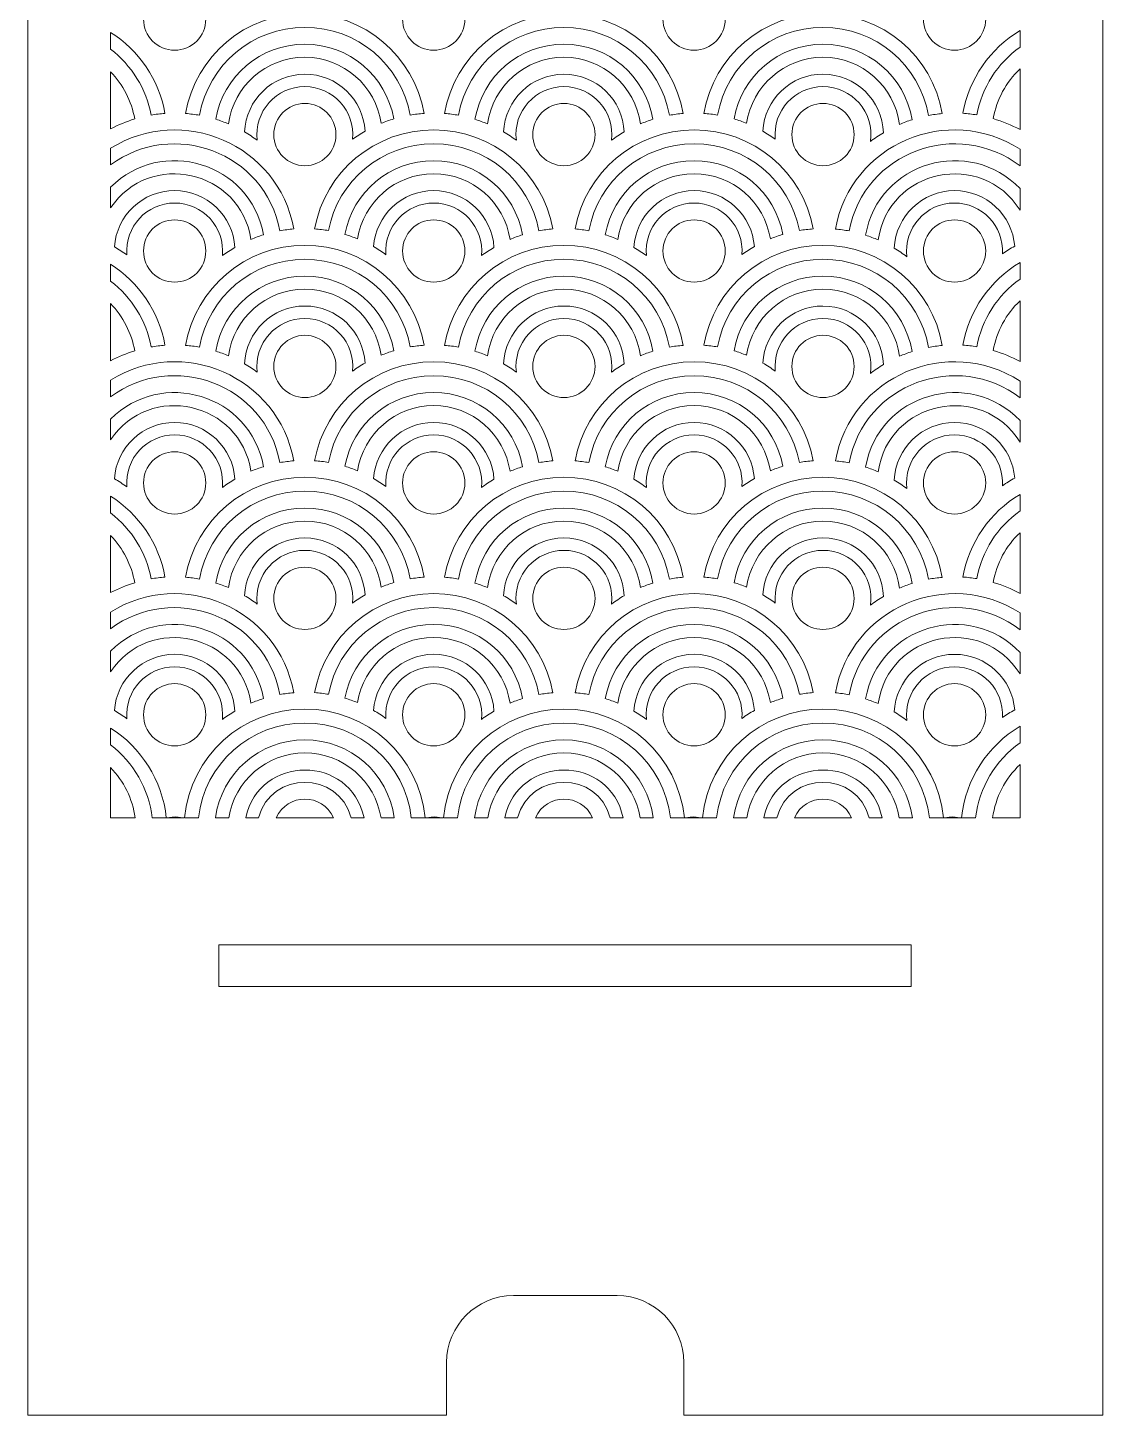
# Model space of a CAD drawing. Header units: inches. Extents: x 96 to 768, y 116 to 749.
# Drawn here: x 512.9 to 768.3, y 116.2 to 445.6 of the extents above; entities that cross this region are included whole.
import ezdxf

# ---------------------------------------------------------------- set-up
doc = ezdxf.new("R2010")
doc.units = ezdxf.units.IN
doc.header["$MEASUREMENT"] = 0
doc.layers.add('_U+0421_U+043B_U+043E_U+0439 1', color=7, linetype='Continuous')

# ---------------------------------------------------------------- blocks, each defined once
blk = doc.blocks.new('block 2')
at = {"layer": '_U+0421_U+043B_U+043E_U+0439 1', "color": 1, "lineweight": 9, "true_color": 0xff0000}
blk.add_lwpolyline([(722.72, 217.98), (558.34, 217.98), (558.34, 227.88), (722.72, 227.88), (722.72, 217.98)], dxfattribs=at)
for points, knots in [([(676.47, 747.8), (672.99, 748.53), (669.46, 748.54), (665.97, 747.83), (665.97, 747.83), (614.53, 747.83), (614.53, 747.83), (611.07, 748.53), (607.51, 748.54), (603.95, 747.78), (553.39, 746.87), (512.94, 705.7), (512.94, 655.1), (512.94, 655.1), (512.94, 116.17), (512.94, 116.17), (512.94, 116.17), (612.39, 116.17), (612.39, 116.17), (612.39, 116.17), (612.39, 128.71), (612.39, 128.71), (612.39, 137.46), (619.51, 144.58), (628.26, 144.58), (628.26, 144.58), (652.88, 144.58), (652.88, 144.58), (661.63, 144.58), (668.74, 137.46), (668.74, 128.71), (668.74, 128.71), (668.74, 116.17), (668.74, 116.17), (668.74, 116.17), (768.19, 116.17), (768.19, 116.17), (768.19, 116.17), (768.19, 654.9), (768.19, 654.9), (768.3, 705.8), (727.46, 747.26), (676.47, 747.8)], [0, 0, 0, 0, 1, 1, 1, 2, 2, 2, 3, 3, 3, 4, 4, 4, 5, 5, 5, 6, 6, 6, 7, 7, 7, 8, 8, 8, 9, 9, 9, 10, 10, 10, 11, 11, 11, 12, 12, 12, 13, 13, 13, 14, 14, 14, 14]), ([(540.43, 447.65), (540.43, 451.72), (543.74, 455.04), (547.82, 455.04), (551.9, 455.04), (555.22, 451.73), (555.22, 447.65), (555.22, 443.57), (551.9, 440.25), (547.82, 440.25), (543.74, 440.25), (540.43, 443.57), (540.43, 447.65)], [0, 0, 0, 0, 1, 1, 1, 2, 2, 2, 3, 3, 3, 4, 4, 4, 4]), ([(601.94, 447.65), (601.94, 451.72), (605.26, 455.04), (609.33, 455.04), (613.41, 455.04), (616.73, 451.73), (616.73, 447.65), (616.73, 443.57), (613.41, 440.25), (609.33, 440.25), (605.26, 440.25), (601.94, 443.57), (601.94, 447.65)], [0, 0, 0, 0, 1, 1, 1, 2, 2, 2, 3, 3, 3, 4, 4, 4, 4]), ([(671.16, 440.25), (667.09, 440.25), (663.77, 443.57), (663.77, 447.65), (663.77, 451.73), (667.09, 455.04), (671.16, 455.04), (675.24, 455.04), (678.56, 451.73), (678.56, 447.65), (678.56, 443.57), (675.24, 440.25), (671.16, 440.25)], [0, 0, 0, 0, 1, 1, 1, 2, 2, 2, 3, 3, 3, 4, 4, 4, 4]), ([(725.6, 447.65), (725.6, 451.72), (728.92, 455.04), (732.99, 455.04), (737.07, 455.04), (740.39, 451.73), (740.39, 447.65), (740.39, 443.57), (737.07, 440.25), (732.99, 440.25), (728.92, 440.25), (725.6, 443.57), (725.6, 447.65)], [0, 0, 0, 0, 1, 1, 1, 2, 2, 2, 3, 3, 3, 4, 4, 4, 4]), ([(578.74, 448.99), (592.84, 448.99), (604.66, 438.93), (607.05, 425.26), (605.93, 425.19), (604.84, 425.06), (603.76, 424.87), (601.57, 436.88), (591.18, 445.68), (578.74, 445.68), (566.27, 445.68), (555.87, 436.85), (553.71, 424.82), (552.63, 425.02), (551.53, 425.15), (550.42, 425.24), (552.8, 438.92), (564.62, 448.99), (578.74, 448.99)], [0, 0, 0, 0, 1, 1, 1, 2, 2, 2, 3, 3, 3, 4, 4, 4, 5, 5, 5, 6, 6, 6, 6]), ([(668.56, 425.24), (667.45, 425.16), (666.36, 425.02), (665.28, 424.82), (663.11, 436.85), (652.71, 445.68), (640.25, 445.68), (627.79, 445.68), (617.39, 436.85), (615.22, 424.82), (614.14, 425.02), (613.05, 425.16), (611.93, 425.24), (614.32, 438.92), (626.14, 448.99), (640.25, 448.99), (654.36, 448.99), (666.18, 438.92), (668.56, 425.24)], [0, 0, 0, 0, 1, 1, 1, 2, 2, 2, 3, 3, 3, 4, 4, 4, 5, 5, 5, 6, 6, 6, 6]), ([(730.08, 425.22), (728.97, 425.12), (727.88, 424.98), (726.8, 424.77), (724.65, 436.83), (714.24, 445.68), (701.76, 445.68), (689.32, 445.68), (678.93, 436.88), (676.74, 424.87), (675.66, 425.06), (674.56, 425.19), (673.45, 425.26), (675.84, 438.93), (687.66, 448.99), (701.76, 448.99), (715.88, 448.99), (727.71, 438.91), (730.08, 425.22)], [0, 0, 0, 0, 1, 1, 1, 2, 2, 2, 3, 3, 3, 4, 4, 4, 5, 5, 5, 6, 6, 6, 6]), ([(734.97, 425.29), (736.42, 433.49), (741.41, 440.67), (748.54, 444.93), (748.54, 444.93), (748.54, 440.98), (748.54, 440.98), (743.16, 437.16), (739.48, 431.41), (738.27, 424.92), (737.18, 425.1), (736.08, 425.22), (734.97, 425.29)], [0, 0, 0, 0, 1, 1, 1, 2, 2, 2, 3, 3, 3, 4, 4, 4, 4]), ([(545.53, 425.26), (544.42, 425.18), (543.32, 425.05), (542.23, 424.86), (541.08, 431.08), (537.6, 436.69), (532.6, 440.5), (532.6, 440.5), (532.6, 444.49), (532.6, 444.49), (539.28, 440.24), (544.1, 433.32), (545.53, 425.26)], [0, 0, 0, 0, 1, 1, 1, 2, 2, 2, 3, 3, 3, 4, 4, 4, 4]), ([(578.74, 441.68), (589.29, 441.68), (598.08, 434.17), (599.84, 423.96), (598.83, 423.66), (597.84, 423.3), (596.86, 422.91), (595.57, 431.76), (587.94, 438.58), (578.74, 438.58), (569.49, 438.58), (561.83, 431.69), (560.59, 422.78), (559.62, 423.19), (558.63, 423.55), (557.61, 423.87), (559.35, 434.12), (568.15, 441.68), (578.74, 441.68)], [0, 0, 0, 0, 1, 1, 1, 2, 2, 2, 3, 3, 3, 4, 4, 4, 5, 5, 5, 6, 6, 6, 6]), ([(658.4, 422.78), (657.15, 431.69), (649.5, 438.58), (640.25, 438.58), (631, 438.58), (623.35, 431.69), (622.1, 422.78), (621.13, 423.19), (620.14, 423.55), (619.13, 423.86), (620.86, 434.12), (629.67, 441.68), (640.25, 441.68), (650.83, 441.68), (659.64, 434.12), (661.37, 423.86), (660.36, 423.55), (659.37, 423.19), (658.4, 422.78)], [0, 0, 0, 0, 1, 1, 1, 2, 2, 2, 3, 3, 3, 4, 4, 4, 5, 5, 5, 6, 6, 6, 6]), ([(719.93, 422.66), (718.74, 431.63), (711.05, 438.58), (701.76, 438.58), (692.56, 438.58), (684.93, 431.76), (683.63, 422.91), (682.66, 423.3), (681.67, 423.66), (680.65, 423.96), (682.42, 434.17), (691.21, 441.68), (701.76, 441.68), (712.38, 441.68), (721.2, 434.08), (722.9, 423.77), (721.89, 423.45), (720.9, 423.08), (719.93, 422.66)], [0, 0, 0, 0, 1, 1, 1, 2, 2, 2, 3, 3, 3, 4, 4, 4, 5, 5, 5, 6, 6, 6, 6]), ([(532.6, 435.15), (535.56, 432.09), (537.59, 428.18), (538.34, 423.94), (536.36, 423.34), (534.43, 422.56), (532.6, 421.6), (532.6, 421.6), (532.6, 435.15), (532.6, 435.15)], [0, 0, 0, 0, 1, 1, 1, 2, 2, 2, 3, 3, 3, 3]), ([(742.17, 424.02), (742.98, 428.57), (745.23, 432.68), (748.54, 435.81), (748.54, 435.81), (748.54, 421.41), (748.54, 421.41), (746.52, 422.5), (744.38, 423.38), (742.17, 424.02)], [0, 0, 0, 0, 1, 1, 1, 2, 2, 2, 3, 3, 3, 3]), ([(578.74, 434.58), (586.37, 434.58), (592.62, 428.58), (593.04, 421.04), (592.02, 420.46), (591.03, 419.82), (590.07, 419.13), (590.73, 425.86), (585.42, 431.63), (578.74, 431.63), (572, 431.63), (566.61, 425.74), (567.43, 418.88), (566.47, 419.6), (565.46, 420.25), (564.42, 420.86), (564.76, 428.48), (571.04, 434.58), (578.74, 434.58)], [0, 0, 0, 0, 1, 1, 1, 2, 2, 2, 3, 3, 3, 4, 4, 4, 5, 5, 5, 6, 6, 6, 6]), ([(640.25, 431.63), (633.53, 431.63), (628.12, 425.77), (628.95, 418.88), (627.98, 419.59), (626.98, 420.25), (625.93, 420.86), (626.27, 428.48), (632.55, 434.58), (640.25, 434.58), (647.95, 434.58), (654.23, 428.48), (654.56, 420.86), (653.52, 420.26), (652.52, 419.6), (651.56, 418.88), (652.38, 425.79), (646.95, 431.63), (640.25, 431.63)], [0, 0, 0, 0, 1, 1, 1, 2, 2, 2, 3, 3, 3, 4, 4, 4, 5, 5, 5, 6, 6, 6, 6]), ([(701.76, 431.63), (695.11, 431.63), (689.77, 425.9), (690.43, 419.13), (689.47, 419.82), (688.48, 420.46), (687.46, 421.04), (687.88, 428.58), (694.13, 434.58), (701.76, 434.58), (709.52, 434.58), (715.85, 428.39), (716.09, 420.69), (715.03, 420.05), (714, 419.35), (713.03, 418.6), (714.04, 425.61), (708.57, 431.63), (701.76, 431.63)], [0, 0, 0, 0, 1, 1, 1, 2, 2, 2, 3, 3, 3, 4, 4, 4, 5, 5, 5, 6, 6, 6, 6]), ([(576.1, 397.83), (574.99, 397.74), (573.89, 397.6), (572.81, 397.4), (569.26, 416.17), (547.34, 423.99), (532.6, 413.03), (532.6, 413.03), (532.6, 416.98), (532.6, 416.98), (549.63, 427.62), (572.43, 417.95), (576.1, 397.83)], [0, 0, 0, 0, 1, 1, 1, 2, 2, 2, 3, 3, 3, 4, 4, 4, 4]), ([(571.34, 420.23), (571.34, 424.31), (574.66, 427.63), (578.74, 427.63), (582.82, 427.63), (586.13, 424.31), (586.13, 420.23), (586.13, 416.16), (582.82, 412.84), (578.74, 412.84), (574.66, 412.84), (571.34, 416.16), (571.34, 420.23)], [0, 0, 0, 0, 1, 1, 1, 2, 2, 2, 3, 3, 3, 4, 4, 4, 4]), ([(640.25, 412.84), (636.17, 412.84), (632.86, 416.16), (632.86, 420.24), (632.86, 424.31), (636.17, 427.63), (640.25, 427.63), (644.33, 427.63), (647.64, 424.31), (647.64, 420.24), (647.64, 416.16), (644.33, 412.84), (640.25, 412.84)], [0, 0, 0, 0, 1, 1, 1, 2, 2, 2, 3, 3, 3, 4, 4, 4, 4]), ([(701.76, 412.84), (697.68, 412.84), (694.37, 416.16), (694.37, 420.24), (694.37, 424.31), (697.68, 427.63), (701.76, 427.63), (705.84, 427.63), (709.16, 424.31), (709.16, 420.24), (709.16, 416.16), (705.84, 412.84), (701.76, 412.84)], [0, 0, 0, 0, 1, 1, 1, 2, 2, 2, 3, 3, 3, 4, 4, 4, 4]), ([(707.99, 397.35), (706.92, 397.56), (705.82, 397.71), (704.71, 397.81), (708.39, 418.09), (731.48, 427.74), (748.54, 416.78), (748.54, 416.78), (748.54, 412.78), (748.54, 412.78), (733.77, 424.13), (711.53, 416.27), (707.99, 397.35)], [0, 0, 0, 0, 1, 1, 1, 2, 2, 2, 3, 3, 3, 4, 4, 4, 4]), ([(532.6, 407.72), (544.63, 419.83), (565.82, 413.69), (568.91, 396.44), (567.9, 396.13), (566.91, 395.77), (565.94, 395.36), (563.43, 411.82), (541.94, 416.68), (532.6, 402.82), (532.6, 402.82), (532.6, 407.72), (532.6, 407.72)], [0, 0, 0, 0, 1, 1, 1, 2, 2, 2, 3, 3, 3, 4, 4, 4, 4]), ([(609.33, 421.35), (623.37, 421.35), (635.14, 411.39), (637.61, 397.83), (636.5, 397.74), (635.4, 397.6), (634.33, 397.4), (632.07, 409.32), (621.72, 418.04), (609.33, 418.04), (596.97, 418.04), (586.63, 409.35), (584.35, 397.45), (583.27, 397.64), (582.18, 397.77), (581.06, 397.85), (583.54, 411.4), (595.3, 421.35), (609.33, 421.35)], [0, 0, 0, 0, 1, 1, 1, 2, 2, 2, 3, 3, 3, 4, 4, 4, 5, 5, 5, 6, 6, 6, 6]), ([(699.44, 397.85), (698.32, 397.77), (697.23, 397.64), (696.15, 397.46), (693.87, 409.35), (683.53, 418.04), (671.16, 418.04), (658.78, 418.04), (648.43, 409.32), (646.17, 397.4), (645.1, 397.6), (644, 397.74), (642.89, 397.83), (645.36, 411.39), (657.13, 421.35), (671.16, 421.35), (685.19, 421.35), (696.96, 411.4), (699.44, 397.85)], [0, 0, 0, 0, 1, 1, 1, 2, 2, 2, 3, 3, 3, 4, 4, 4, 5, 5, 5, 6, 6, 6, 6]), ([(714.86, 395.23), (713.89, 395.65), (712.9, 396.02), (711.89, 396.35), (714.95, 413.88), (736.62, 419.92), (748.54, 407.4), (748.54, 407.4), (748.54, 402.29), (748.54, 402.29), (739.46, 416.8), (717.3, 412.05), (714.86, 395.23)], [0, 0, 0, 0, 1, 1, 1, 2, 2, 2, 3, 3, 3, 4, 4, 4, 4]), ([(609.33, 414.04), (619.84, 414.04), (628.61, 406.59), (630.43, 396.44), (629.41, 396.13), (628.42, 395.77), (627.45, 395.36), (626.11, 404.16), (618.51, 410.94), (609.33, 410.94), (600.2, 410.94), (592.63, 404.23), (591.24, 395.48), (590.27, 395.88), (589.27, 396.23), (588.26, 396.54), (590.11, 406.64), (598.86, 414.04), (609.33, 414.04)], [0, 0, 0, 0, 1, 1, 1, 2, 2, 2, 3, 3, 3, 4, 4, 4, 5, 5, 5, 6, 6, 6, 6]), ([(689.26, 395.48), (687.87, 404.23), (680.3, 410.94), (671.16, 410.94), (661.99, 410.94), (654.39, 404.16), (653.05, 395.36), (652.08, 395.77), (651.09, 396.13), (650.07, 396.45), (651.89, 406.59), (660.65, 414.04), (671.16, 414.04), (681.64, 414.04), (690.39, 406.64), (692.24, 396.54), (691.23, 396.23), (690.23, 395.88), (689.26, 395.48)], [0, 0, 0, 0, 1, 1, 1, 2, 2, 2, 3, 3, 3, 4, 4, 4, 5, 5, 5, 6, 6, 6, 6]), ([(547.82, 406.94), (555.45, 406.94), (561.68, 400.96), (562.12, 393.45), (561.1, 392.85), (560.11, 392.2), (559.16, 391.49), (559.81, 398.29), (554.44, 403.99), (547.82, 403.99), (541.25, 403.99), (535.92, 398.38), (536.48, 391.65), (535.53, 392.34), (534.54, 392.98), (533.52, 393.57), (534.03, 401.03), (540.24, 406.94), (547.82, 406.94)], [0, 0, 0, 0, 1, 1, 1, 2, 2, 2, 3, 3, 3, 4, 4, 4, 5, 5, 5, 6, 6, 6, 6]), ([(609.33, 406.94), (616.96, 406.94), (623.19, 400.96), (623.64, 393.45), (622.61, 392.85), (621.62, 392.2), (620.67, 391.49), (621.33, 398.25), (615.99, 403.99), (609.34, 403.99), (602.86, 403.99), (597.48, 398.51), (597.99, 391.72), (597.04, 392.41), (596.06, 393.05), (595.04, 393.63), (595.57, 401.05), (601.77, 406.94), (609.33, 406.94)], [0, 0, 0, 0, 1, 1, 1, 2, 2, 2, 3, 3, 3, 4, 4, 4, 5, 5, 5, 6, 6, 6, 6]), ([(671.16, 403.99), (664.51, 403.99), (659.17, 398.25), (659.83, 391.49), (658.88, 392.2), (657.89, 392.85), (656.86, 393.45), (657.31, 400.96), (663.54, 406.94), (671.16, 406.94), (678.73, 406.94), (684.92, 401.05), (685.46, 393.63), (684.44, 393.05), (683.46, 392.41), (682.51, 391.73), (683.03, 398.44), (677.7, 403.99), (671.16, 403.99)], [0, 0, 0, 0, 1, 1, 1, 2, 2, 2, 3, 3, 3, 4, 4, 4, 5, 5, 5, 6, 6, 6, 6]), ([(732.99, 403.99), (726.26, 403.99), (720.86, 398.11), (721.69, 391.22), (720.73, 391.96), (719.72, 392.64), (718.68, 393.26), (719.04, 400.86), (725.31, 406.94), (732.99, 406.94), (740.51, 406.94), (746.69, 401.12), (747.28, 393.75), (746.27, 393.19), (745.29, 392.58), (744.35, 391.92), (744.75, 398.59), (739.43, 403.99), (732.99, 403.99)], [0, 0, 0, 0, 1, 1, 1, 2, 2, 2, 3, 3, 3, 4, 4, 4, 5, 5, 5, 6, 6, 6, 6]), ([(540.43, 392.6), (540.43, 396.67), (543.74, 399.99), (547.82, 399.99), (551.9, 399.99), (555.22, 396.67), (555.22, 392.6), (555.22, 388.52), (551.9, 385.2), (547.82, 385.2), (543.74, 385.2), (540.43, 388.52), (540.43, 392.6)], [0, 0, 0, 0, 1, 1, 1, 2, 2, 2, 3, 3, 3, 4, 4, 4, 4]), ([(601.94, 392.6), (601.94, 396.67), (605.26, 399.99), (609.33, 399.99), (613.41, 399.99), (616.73, 396.67), (616.73, 392.6), (616.73, 388.52), (613.41, 385.2), (609.33, 385.2), (605.26, 385.2), (601.94, 388.52), (601.94, 392.6)], [0, 0, 0, 0, 1, 1, 1, 2, 2, 2, 3, 3, 3, 4, 4, 4, 4]), ([(671.16, 385.2), (667.09, 385.2), (663.77, 388.52), (663.77, 392.6), (663.77, 396.67), (667.09, 399.99), (671.16, 399.99), (675.24, 399.99), (678.56, 396.67), (678.56, 392.6), (678.56, 388.52), (675.24, 385.2), (671.16, 385.2)], [0, 0, 0, 0, 1, 1, 1, 2, 2, 2, 3, 3, 3, 4, 4, 4, 4]), ([(725.6, 392.6), (725.6, 396.67), (728.92, 399.99), (732.99, 399.99), (737.07, 399.99), (740.39, 396.67), (740.39, 392.6), (740.39, 388.52), (737.07, 385.2), (732.99, 385.2), (728.92, 385.2), (725.6, 388.52), (725.6, 392.6)], [0, 0, 0, 0, 1, 1, 1, 2, 2, 2, 3, 3, 3, 4, 4, 4, 4]), ([(578.74, 393.94), (592.84, 393.94), (604.66, 383.88), (607.05, 370.21), (605.93, 370.13), (604.84, 370), (603.76, 369.82), (601.57, 381.82), (591.18, 390.62), (578.74, 390.62), (566.27, 390.62), (555.87, 381.8), (553.71, 369.77), (552.63, 369.96), (551.53, 370.1), (550.42, 370.19), (552.8, 383.87), (564.62, 393.94), (578.74, 393.94)], [0, 0, 0, 0, 1, 1, 1, 2, 2, 2, 3, 3, 3, 4, 4, 4, 5, 5, 5, 6, 6, 6, 6]), ([(668.56, 370.19), (667.45, 370.1), (666.36, 369.96), (665.28, 369.77), (663.11, 381.8), (652.71, 390.63), (640.25, 390.63), (627.79, 390.63), (617.39, 381.8), (615.22, 369.77), (614.14, 369.96), (613.05, 370.1), (611.93, 370.19), (614.32, 383.87), (626.14, 393.94), (640.25, 393.94), (654.36, 393.94), (666.18, 383.87), (668.56, 370.19)], [0, 0, 0, 0, 1, 1, 1, 2, 2, 2, 3, 3, 3, 4, 4, 4, 5, 5, 5, 6, 6, 6, 6]), ([(730.08, 370.17), (728.97, 370.07), (727.88, 369.92), (726.8, 369.72), (724.65, 381.77), (714.24, 390.63), (701.76, 390.63), (689.32, 390.63), (678.93, 381.83), (676.74, 369.82), (675.66, 370), (674.56, 370.13), (673.45, 370.21), (675.84, 383.88), (687.66, 393.94), (701.76, 393.94), (715.88, 393.94), (727.71, 383.86), (730.08, 370.17)], [0, 0, 0, 0, 1, 1, 1, 2, 2, 2, 3, 3, 3, 4, 4, 4, 5, 5, 5, 6, 6, 6, 6]), ([(545.53, 370.21), (544.42, 370.13), (543.32, 370), (542.23, 369.81), (541.08, 376.03), (537.6, 381.63), (532.6, 385.45), (532.6, 385.45), (532.6, 389.44), (532.6, 389.44), (539.28, 385.19), (544.1, 378.27), (545.53, 370.21)], [0, 0, 0, 0, 1, 1, 1, 2, 2, 2, 3, 3, 3, 4, 4, 4, 4]), ([(734.97, 370.23), (736.42, 378.44), (741.41, 385.61), (748.54, 389.88), (748.54, 389.88), (748.54, 385.93), (748.54, 385.93), (743.16, 382.11), (739.48, 376.36), (738.27, 369.87), (737.18, 370.05), (736.08, 370.17), (734.97, 370.23)], [0, 0, 0, 0, 1, 1, 1, 2, 2, 2, 3, 3, 3, 4, 4, 4, 4]), ([(578.74, 386.63), (589.29, 386.63), (598.08, 379.12), (599.84, 368.91), (598.83, 368.6), (597.84, 368.25), (596.86, 367.85), (595.57, 376.71), (587.94, 383.53), (578.74, 383.53), (569.49, 383.53), (561.83, 376.64), (560.59, 367.73), (559.62, 368.14), (558.63, 368.5), (557.61, 368.81), (559.35, 379.07), (568.15, 386.63), (578.74, 386.63)], [0, 0, 0, 0, 1, 1, 1, 2, 2, 2, 3, 3, 3, 4, 4, 4, 5, 5, 5, 6, 6, 6, 6]), ([(658.4, 367.73), (657.15, 376.64), (649.5, 383.53), (640.25, 383.53), (631, 383.53), (623.35, 376.64), (622.1, 367.73), (621.13, 368.14), (620.14, 368.5), (619.13, 368.81), (620.86, 379.07), (629.67, 386.62), (640.25, 386.62), (650.83, 386.62), (659.64, 379.07), (661.37, 368.81), (660.36, 368.5), (659.37, 368.14), (658.4, 367.73)], [0, 0, 0, 0, 1, 1, 1, 2, 2, 2, 3, 3, 3, 4, 4, 4, 5, 5, 5, 6, 6, 6, 6]), ([(719.93, 367.61), (718.74, 376.58), (711.05, 383.53), (701.76, 383.53), (692.56, 383.53), (684.93, 376.7), (683.63, 367.85), (682.66, 368.25), (681.67, 368.6), (680.65, 368.91), (682.42, 379.12), (691.21, 386.63), (701.76, 386.63), (712.38, 386.63), (721.2, 379.02), (722.9, 368.72), (721.89, 368.39), (720.9, 368.02), (719.93, 367.61)], [0, 0, 0, 0, 1, 1, 1, 2, 2, 2, 3, 3, 3, 4, 4, 4, 5, 5, 5, 6, 6, 6, 6]), ([(532.6, 380.1), (535.56, 377.04), (537.59, 373.13), (538.34, 368.89), (536.36, 368.29), (534.43, 367.51), (532.6, 366.55), (532.6, 366.55), (532.6, 380.1), (532.6, 380.1)], [0, 0, 0, 0, 1, 1, 1, 2, 2, 2, 3, 3, 3, 3]), ([(578.74, 379.53), (586.37, 379.53), (592.62, 373.52), (593.04, 365.99), (592.02, 365.41), (591.03, 364.77), (590.07, 364.08), (590.73, 370.81), (585.42, 376.58), (578.74, 376.58), (572, 376.58), (566.61, 370.69), (567.43, 363.83), (566.47, 364.54), (565.46, 365.2), (564.42, 365.81), (564.76, 373.43), (571.04, 379.53), (578.74, 379.53)], [0, 0, 0, 0, 1, 1, 1, 2, 2, 2, 3, 3, 3, 4, 4, 4, 5, 5, 5, 6, 6, 6, 6]), ([(640.25, 376.58), (633.53, 376.58), (628.12, 370.71), (628.95, 363.82), (627.98, 364.54), (626.98, 365.2), (625.93, 365.81), (626.27, 373.43), (632.55, 379.53), (640.25, 379.53), (647.95, 379.53), (654.23, 373.43), (654.56, 365.81), (653.52, 365.2), (652.52, 364.54), (651.56, 363.83), (652.38, 370.73), (646.95, 376.58), (640.25, 376.58)], [0, 0, 0, 0, 1, 1, 1, 2, 2, 2, 3, 3, 3, 4, 4, 4, 5, 5, 5, 6, 6, 6, 6]), ([(701.76, 376.58), (695.11, 376.58), (689.77, 370.85), (690.43, 364.07), (689.47, 364.76), (688.48, 365.41), (687.46, 365.99), (687.88, 373.52), (694.13, 379.53), (701.76, 379.53), (709.52, 379.53), (715.85, 373.33), (716.09, 365.63), (715.03, 365), (714, 364.3), (713.03, 363.55), (714.04, 370.56), (708.57, 376.58), (701.76, 376.58)], [0, 0, 0, 0, 1, 1, 1, 2, 2, 2, 3, 3, 3, 4, 4, 4, 5, 5, 5, 6, 6, 6, 6]), ([(742.17, 368.97), (742.98, 373.52), (745.23, 377.63), (748.54, 380.76), (748.54, 380.76), (748.54, 366.36), (748.54, 366.36), (746.52, 367.45), (744.38, 368.33), (742.17, 368.97)], [0, 0, 0, 0, 1, 1, 1, 2, 2, 2, 3, 3, 3, 3]), ([(576.1, 342.77), (574.99, 342.69), (573.89, 342.55), (572.81, 342.35), (569.26, 361.12), (547.34, 368.94), (532.6, 357.97), (532.6, 357.97), (532.6, 361.93), (532.6, 361.93), (549.63, 372.57), (572.43, 362.9), (576.1, 342.77)], [0, 0, 0, 0, 1, 1, 1, 2, 2, 2, 3, 3, 3, 4, 4, 4, 4]), ([(571.34, 365.18), (571.34, 369.26), (574.66, 372.58), (578.74, 372.58), (582.82, 372.58), (586.13, 369.26), (586.13, 365.18), (586.13, 361.11), (582.82, 357.79), (578.74, 357.79), (574.66, 357.79), (571.34, 361.11), (571.34, 365.18)], [0, 0, 0, 0, 1, 1, 1, 2, 2, 2, 3, 3, 3, 4, 4, 4, 4]), ([(640.25, 357.79), (636.17, 357.79), (632.86, 361.11), (632.86, 365.18), (632.86, 369.26), (636.17, 372.58), (640.25, 372.58), (644.33, 372.58), (647.64, 369.26), (647.64, 365.18), (647.64, 361.11), (644.33, 357.79), (640.25, 357.79)], [0, 0, 0, 0, 1, 1, 1, 2, 2, 2, 3, 3, 3, 4, 4, 4, 4]), ([(701.76, 357.79), (697.68, 357.79), (694.37, 361.11), (694.37, 365.18), (694.37, 369.26), (697.68, 372.58), (701.76, 372.58), (705.84, 372.58), (709.16, 369.26), (709.16, 365.18), (709.16, 361.11), (705.84, 357.79), (701.76, 357.79)], [0, 0, 0, 0, 1, 1, 1, 2, 2, 2, 3, 3, 3, 4, 4, 4, 4]), ([(707.99, 342.3), (706.92, 342.5), (705.82, 342.66), (704.71, 342.75), (708.39, 363.03), (731.48, 372.68), (748.54, 361.72), (748.54, 361.72), (748.54, 357.73), (748.54, 357.73), (733.77, 369.08), (711.53, 361.21), (707.99, 342.3)], [0, 0, 0, 0, 1, 1, 1, 2, 2, 2, 3, 3, 3, 4, 4, 4, 4]), ([(634.33, 342.35), (632.07, 354.27), (621.72, 362.98), (609.33, 362.98), (596.97, 362.98), (586.63, 354.29), (584.35, 342.4), (583.27, 342.59), (582.18, 342.72), (581.06, 342.8), (583.54, 356.35), (595.3, 366.3), (609.33, 366.3), (623.37, 366.3), (635.14, 356.33), (637.61, 342.77), (636.5, 342.69), (635.4, 342.55), (634.33, 342.35)], [0, 0, 0, 0, 1, 1, 1, 2, 2, 2, 3, 3, 3, 4, 4, 4, 5, 5, 5, 6, 6, 6, 6]), ([(699.44, 342.8), (698.32, 342.72), (697.23, 342.59), (696.15, 342.4), (693.87, 354.29), (683.53, 362.98), (671.16, 362.98), (658.78, 362.98), (648.43, 354.27), (646.17, 342.35), (645.1, 342.55), (644, 342.69), (642.89, 342.77), (645.36, 356.34), (657.13, 366.3), (671.16, 366.3), (685.19, 366.3), (696.96, 356.35), (699.44, 342.8)], [0, 0, 0, 0, 1, 1, 1, 2, 2, 2, 3, 3, 3, 4, 4, 4, 5, 5, 5, 6, 6, 6, 6]), ([(532.6, 352.67), (544.63, 364.78), (565.82, 358.64), (568.91, 341.39), (567.9, 341.08), (566.91, 340.72), (565.94, 340.31), (563.43, 356.77), (541.94, 361.63), (532.6, 347.77), (532.6, 347.77), (532.6, 352.67), (532.6, 352.67)], [0, 0, 0, 0, 1, 1, 1, 2, 2, 2, 3, 3, 3, 4, 4, 4, 4]), ([(714.86, 340.18), (713.89, 340.6), (712.9, 340.97), (711.89, 341.3), (714.95, 358.83), (736.62, 364.86), (748.54, 352.35), (748.54, 352.35), (748.54, 347.24), (748.54, 347.24), (739.46, 361.75), (717.3, 357), (714.86, 340.18)], [0, 0, 0, 0, 1, 1, 1, 2, 2, 2, 3, 3, 3, 4, 4, 4, 4]), ([(627.45, 340.3), (626.11, 349.11), (618.51, 355.89), (609.33, 355.89), (600.2, 355.89), (592.63, 349.17), (591.24, 340.43), (590.27, 340.83), (589.27, 341.18), (588.26, 341.49), (590.11, 351.59), (598.86, 358.99), (609.33, 358.99), (619.84, 358.99), (628.61, 351.54), (630.43, 341.39), (629.41, 341.08), (628.42, 340.71), (627.45, 340.3)], [0, 0, 0, 0, 1, 1, 1, 2, 2, 2, 3, 3, 3, 4, 4, 4, 5, 5, 5, 6, 6, 6, 6]), ([(689.26, 340.43), (687.87, 349.17), (680.3, 355.89), (671.16, 355.89), (661.99, 355.89), (654.39, 349.11), (653.05, 340.3), (652.08, 340.71), (651.09, 341.08), (650.07, 341.39), (651.89, 351.54), (660.65, 358.99), (671.16, 358.99), (681.64, 358.99), (690.39, 351.59), (692.24, 341.49), (691.23, 341.18), (690.23, 340.83), (689.26, 340.43)], [0, 0, 0, 0, 1, 1, 1, 2, 2, 2, 3, 3, 3, 4, 4, 4, 5, 5, 5, 6, 6, 6, 6]), ([(547.82, 351.89), (555.45, 351.89), (561.68, 345.91), (562.12, 338.4), (561.1, 337.8), (560.11, 337.15), (559.16, 336.44), (559.81, 343.24), (554.44, 348.94), (547.82, 348.94), (541.25, 348.94), (535.92, 343.33), (536.48, 336.6), (535.53, 337.29), (534.54, 337.93), (533.52, 338.52), (534.03, 345.97), (540.24, 351.89), (547.82, 351.89)], [0, 0, 0, 0, 1, 1, 1, 2, 2, 2, 3, 3, 3, 4, 4, 4, 5, 5, 5, 6, 6, 6, 6]), ([(609.33, 348.94), (602.86, 348.94), (597.48, 343.46), (597.99, 336.67), (597.04, 337.36), (596.06, 337.99), (595.04, 338.57), (595.57, 346), (601.77, 351.89), (609.33, 351.89), (616.96, 351.89), (623.19, 345.91), (623.64, 338.39), (622.61, 337.79), (621.62, 337.14), (620.67, 336.44), (621.33, 343.19), (615.99, 348.94), (609.33, 348.94)], [0, 0, 0, 0, 1, 1, 1, 2, 2, 2, 3, 3, 3, 4, 4, 4, 5, 5, 5, 6, 6, 6, 6]), ([(671.16, 348.94), (664.51, 348.94), (659.17, 343.19), (659.83, 336.44), (658.88, 337.14), (657.89, 337.79), (656.86, 338.39), (657.31, 345.91), (663.54, 351.89), (671.16, 351.89), (678.73, 351.89), (684.92, 346), (685.46, 338.58), (684.44, 337.99), (683.46, 337.36), (682.51, 336.67), (683.03, 343.39), (677.7, 348.94), (671.16, 348.94)], [0, 0, 0, 0, 1, 1, 1, 2, 2, 2, 3, 3, 3, 4, 4, 4, 5, 5, 5, 6, 6, 6, 6]), ([(732.99, 348.94), (726.26, 348.94), (720.86, 343.06), (721.69, 336.17), (720.73, 336.9), (719.72, 337.59), (718.68, 338.21), (719.04, 345.81), (725.31, 351.89), (732.99, 351.89), (740.51, 351.89), (746.69, 346.07), (747.28, 338.7), (746.27, 338.14), (745.29, 337.53), (744.35, 336.87), (744.75, 343.54), (739.43, 348.94), (732.99, 348.94)], [0, 0, 0, 0, 1, 1, 1, 2, 2, 2, 3, 3, 3, 4, 4, 4, 5, 5, 5, 6, 6, 6, 6]), ([(540.43, 337.54), (540.43, 341.62), (543.74, 344.94), (547.82, 344.94), (551.9, 344.94), (555.22, 341.62), (555.22, 337.54), (555.22, 333.46), (551.9, 330.15), (547.82, 330.15), (543.74, 330.15), (540.43, 333.47), (540.43, 337.54)], [0, 0, 0, 0, 1, 1, 1, 2, 2, 2, 3, 3, 3, 4, 4, 4, 4]), ([(609.33, 330.15), (605.26, 330.15), (601.94, 333.46), (601.94, 337.54), (601.94, 341.62), (605.26, 344.94), (609.33, 344.94), (613.41, 344.94), (616.73, 341.62), (616.73, 337.54), (616.73, 333.46), (613.41, 330.15), (609.33, 330.15)], [0, 0, 0, 0, 1, 1, 1, 2, 2, 2, 3, 3, 3, 4, 4, 4, 4]), ([(671.16, 330.15), (667.09, 330.15), (663.77, 333.46), (663.77, 337.54), (663.77, 341.62), (667.09, 344.94), (671.16, 344.94), (675.24, 344.94), (678.56, 341.62), (678.56, 337.54), (678.56, 333.46), (675.24, 330.15), (671.16, 330.15)], [0, 0, 0, 0, 1, 1, 1, 2, 2, 2, 3, 3, 3, 4, 4, 4, 4]), ([(725.6, 337.54), (725.6, 341.62), (728.92, 344.94), (732.99, 344.94), (737.07, 344.94), (740.39, 341.62), (740.39, 337.54), (740.39, 333.46), (737.07, 330.15), (732.99, 330.15), (728.92, 330.15), (725.6, 333.47), (725.6, 337.54)], [0, 0, 0, 0, 1, 1, 1, 2, 2, 2, 3, 3, 3, 4, 4, 4, 4]), ([(603.76, 314.77), (601.57, 326.77), (591.18, 335.57), (578.74, 335.57), (566.27, 335.57), (555.87, 326.75), (553.71, 314.72), (552.63, 314.91), (551.53, 315.05), (550.42, 315.14), (552.8, 328.81), (564.62, 338.89), (578.74, 338.89), (592.84, 338.89), (604.66, 328.82), (607.05, 315.16), (605.93, 315.08), (604.84, 314.95), (603.76, 314.77)], [0, 0, 0, 0, 1, 1, 1, 2, 2, 2, 3, 3, 3, 4, 4, 4, 5, 5, 5, 6, 6, 6, 6]), ([(665.28, 314.72), (663.11, 326.75), (652.71, 335.57), (640.25, 335.57), (627.79, 335.57), (617.39, 326.75), (615.22, 314.72), (614.14, 314.91), (613.05, 315.05), (611.93, 315.14), (614.32, 328.81), (626.14, 338.89), (640.25, 338.89), (654.36, 338.89), (666.18, 328.81), (668.56, 315.14), (667.45, 315.05), (666.36, 314.91), (665.28, 314.72)], [0, 0, 0, 0, 1, 1, 1, 2, 2, 2, 3, 3, 3, 4, 4, 4, 5, 5, 5, 6, 6, 6, 6]), ([(730.08, 315.11), (728.97, 315.02), (727.88, 314.87), (726.8, 314.67), (724.65, 326.72), (714.24, 335.57), (701.76, 335.57), (689.32, 335.57), (678.93, 326.77), (676.74, 314.77), (675.66, 314.95), (674.56, 315.08), (673.45, 315.16), (675.84, 328.82), (687.66, 338.89), (701.76, 338.89), (715.88, 338.89), (727.71, 328.8), (730.08, 315.11)], [0, 0, 0, 0, 1, 1, 1, 2, 2, 2, 3, 3, 3, 4, 4, 4, 5, 5, 5, 6, 6, 6, 6]), ([(545.53, 315.16), (544.42, 315.08), (543.32, 314.95), (542.23, 314.76), (541.08, 320.97), (537.6, 326.58), (532.6, 330.4), (532.6, 330.4), (532.6, 334.39), (532.6, 334.39), (539.28, 330.14), (544.1, 323.22), (545.53, 315.16)], [0, 0, 0, 0, 1, 1, 1, 2, 2, 2, 3, 3, 3, 4, 4, 4, 4]), ([(734.97, 315.18), (736.43, 323.39), (741.41, 330.56), (748.54, 334.82), (748.54, 334.82), (748.54, 330.88), (748.54, 330.88), (743.16, 327.06), (739.48, 321.31), (738.27, 314.81), (737.18, 314.99), (736.08, 315.11), (734.97, 315.18)], [0, 0, 0, 0, 1, 1, 1, 2, 2, 2, 3, 3, 3, 4, 4, 4, 4]), ([(596.86, 312.8), (595.57, 321.65), (587.94, 328.48), (578.74, 328.48), (569.49, 328.48), (561.83, 321.59), (560.59, 312.68), (559.62, 313.08), (558.63, 313.45), (557.61, 313.76), (559.35, 324.02), (568.15, 331.57), (578.74, 331.57), (589.29, 331.57), (598.08, 324.07), (599.84, 313.86), (598.83, 313.55), (597.84, 313.2), (596.86, 312.8)], [0, 0, 0, 0, 1, 1, 1, 2, 2, 2, 3, 3, 3, 4, 4, 4, 5, 5, 5, 6, 6, 6, 6]), ([(658.4, 312.68), (657.15, 321.59), (649.5, 328.48), (640.25, 328.48), (631, 328.48), (623.35, 321.59), (622.1, 312.68), (621.13, 313.08), (620.14, 313.45), (619.13, 313.76), (620.86, 324.02), (629.67, 331.57), (640.25, 331.57), (650.83, 331.57), (659.64, 324.02), (661.37, 313.76), (660.36, 313.45), (659.37, 313.09), (658.4, 312.68)], [0, 0, 0, 0, 1, 1, 1, 2, 2, 2, 3, 3, 3, 4, 4, 4, 5, 5, 5, 6, 6, 6, 6]), ([(719.93, 312.55), (718.74, 321.52), (711.05, 328.48), (701.76, 328.48), (692.56, 328.48), (684.93, 321.65), (683.63, 312.8), (682.66, 313.2), (681.67, 313.55), (680.65, 313.85), (682.42, 324.06), (691.21, 331.57), (701.76, 331.57), (712.38, 331.57), (721.2, 323.97), (722.9, 313.67), (721.89, 313.34), (720.9, 312.97), (719.93, 312.55)], [0, 0, 0, 0, 1, 1, 1, 2, 2, 2, 3, 3, 3, 4, 4, 4, 5, 5, 5, 6, 6, 6, 6]), ([(532.6, 325.05), (535.56, 321.98), (537.59, 318.07), (538.34, 313.83), (536.36, 313.23), (534.43, 312.45), (532.6, 311.49), (532.6, 311.49), (532.6, 325.05), (532.6, 325.05)], [0, 0, 0, 0, 1, 1, 1, 2, 2, 2, 3, 3, 3, 3]), ([(578.74, 321.52), (572, 321.52), (566.6, 315.64), (567.43, 308.77), (566.47, 309.49), (565.46, 310.15), (564.42, 310.76), (564.76, 318.38), (571.04, 324.48), (578.74, 324.48), (586.37, 324.48), (592.62, 318.47), (593.04, 310.94), (592.02, 310.35), (591.03, 309.71), (590.07, 309.02), (590.73, 315.75), (585.42, 321.52), (578.74, 321.52)], [0, 0, 0, 0, 1, 1, 1, 2, 2, 2, 3, 3, 3, 4, 4, 4, 5, 5, 5, 6, 6, 6, 6]), ([(640.25, 321.52), (633.53, 321.52), (628.12, 315.66), (628.95, 308.77), (627.98, 309.49), (626.98, 310.15), (625.93, 310.76), (626.27, 318.38), (632.55, 324.48), (640.25, 324.48), (647.95, 324.48), (654.23, 318.38), (654.56, 310.76), (653.52, 310.15), (652.52, 309.49), (651.56, 308.77), (652.38, 315.68), (646.95, 321.52), (640.25, 321.52)], [0, 0, 0, 0, 1, 1, 1, 2, 2, 2, 3, 3, 3, 4, 4, 4, 5, 5, 5, 6, 6, 6, 6]), ([(701.76, 321.52), (695.11, 321.52), (689.77, 315.79), (690.43, 309.02), (689.47, 309.71), (688.48, 310.35), (687.46, 310.94), (687.88, 318.47), (694.13, 324.48), (701.76, 324.48), (709.52, 324.48), (715.85, 318.28), (716.09, 310.58), (715.03, 309.94), (714, 309.25), (713.03, 308.5), (714.04, 315.5), (708.57, 321.52), (701.76, 321.52)], [0, 0, 0, 0, 1, 1, 1, 2, 2, 2, 3, 3, 3, 4, 4, 4, 5, 5, 5, 6, 6, 6, 6]), ([(742.17, 313.92), (742.98, 318.46), (745.23, 322.58), (748.54, 325.71), (748.54, 325.71), (748.54, 311.31), (748.54, 311.31), (746.52, 312.4), (744.38, 313.27), (742.17, 313.92)], [0, 0, 0, 0, 1, 1, 1, 2, 2, 2, 3, 3, 3, 3]), ([(572.81, 287.3), (569.26, 306.07), (547.34, 313.88), (532.6, 302.92), (532.6, 302.92), (532.6, 306.87), (532.6, 306.87), (549.63, 317.51), (572.43, 307.84), (576.1, 287.72), (574.99, 287.64), (573.89, 287.49), (572.81, 287.3)], [0, 0, 0, 0, 1, 1, 1, 2, 2, 2, 3, 3, 3, 4, 4, 4, 4]), ([(578.74, 302.74), (574.66, 302.74), (571.34, 306.05), (571.34, 310.13), (571.34, 314.21), (574.66, 317.52), (578.74, 317.52), (582.81, 317.52), (586.13, 314.21), (586.13, 310.13), (586.13, 306.05), (582.81, 302.74), (578.74, 302.74)], [0, 0, 0, 0, 1, 1, 1, 2, 2, 2, 3, 3, 3, 4, 4, 4, 4]), ([(640.25, 302.74), (636.17, 302.74), (632.86, 306.05), (632.86, 310.13), (632.86, 314.21), (636.17, 317.52), (640.25, 317.52), (644.33, 317.52), (647.64, 314.21), (647.64, 310.13), (647.64, 306.05), (644.33, 302.74), (640.25, 302.74)], [0, 0, 0, 0, 1, 1, 1, 2, 2, 2, 3, 3, 3, 4, 4, 4, 4]), ([(701.76, 302.74), (697.68, 302.74), (694.37, 306.05), (694.37, 310.13), (694.37, 314.21), (697.68, 317.52), (701.76, 317.52), (705.84, 317.52), (709.16, 314.21), (709.16, 310.13), (709.16, 306.05), (705.84, 302.74), (701.76, 302.74)], [0, 0, 0, 0, 1, 1, 1, 2, 2, 2, 3, 3, 3, 4, 4, 4, 4]), ([(707.99, 287.25), (706.92, 287.45), (705.82, 287.6), (704.71, 287.7), (708.39, 307.98), (731.48, 317.63), (748.54, 306.67), (748.54, 306.67), (748.54, 302.68), (748.54, 302.68), (733.77, 314.03), (711.53, 306.16), (707.99, 287.25)], [0, 0, 0, 0, 1, 1, 1, 2, 2, 2, 3, 3, 3, 4, 4, 4, 4]), ([(565.94, 285.25), (563.43, 301.72), (541.94, 306.57), (532.6, 292.71), (532.6, 292.71), (532.6, 297.61), (532.6, 297.61), (544.63, 309.72), (565.82, 303.58), (568.91, 286.34), (567.9, 286.02), (566.91, 285.66), (565.94, 285.25)], [0, 0, 0, 0, 1, 1, 1, 2, 2, 2, 3, 3, 3, 4, 4, 4, 4]), ([(634.33, 287.3), (632.07, 299.22), (621.72, 307.93), (609.33, 307.93), (596.97, 307.93), (586.63, 299.24), (584.35, 287.35), (583.27, 287.53), (582.18, 287.67), (581.06, 287.74), (583.54, 301.29), (595.3, 311.24), (609.33, 311.24), (623.37, 311.24), (635.14, 301.28), (637.61, 287.72), (636.5, 287.64), (635.4, 287.49), (634.33, 287.3)], [0, 0, 0, 0, 1, 1, 1, 2, 2, 2, 3, 3, 3, 4, 4, 4, 5, 5, 5, 6, 6, 6, 6]), ([(696.15, 287.35), (693.87, 299.24), (683.53, 307.93), (671.16, 307.93), (658.78, 307.93), (648.43, 299.22), (646.17, 287.3), (645.09, 287.49), (644, 287.64), (642.89, 287.72), (645.36, 301.28), (657.13, 311.25), (671.16, 311.25), (685.19, 311.25), (696.96, 301.29), (699.44, 287.74), (698.32, 287.67), (697.23, 287.53), (696.15, 287.35)], [0, 0, 0, 0, 1, 1, 1, 2, 2, 2, 3, 3, 3, 4, 4, 4, 5, 5, 5, 6, 6, 6, 6]), ([(714.86, 285.13), (713.89, 285.55), (712.9, 285.92), (711.89, 286.24), (714.95, 303.77), (736.62, 309.81), (748.54, 297.29), (748.54, 297.29), (748.54, 292.18), (748.54, 292.18), (739.46, 306.7), (717.3, 301.95), (714.86, 285.13)], [0, 0, 0, 0, 1, 1, 1, 2, 2, 2, 3, 3, 3, 4, 4, 4, 4]), ([(627.45, 285.25), (626.11, 294.06), (618.51, 300.84), (609.33, 300.84), (600.2, 300.84), (592.63, 294.12), (591.24, 285.38), (590.27, 285.78), (589.27, 286.13), (588.26, 286.43), (590.11, 296.53), (598.86, 303.93), (609.33, 303.93), (619.84, 303.93), (628.61, 296.49), (630.43, 286.34), (629.41, 286.02), (628.42, 285.66), (627.45, 285.25)], [0, 0, 0, 0, 1, 1, 1, 2, 2, 2, 3, 3, 3, 4, 4, 4, 5, 5, 5, 6, 6, 6, 6]), ([(689.26, 285.38), (687.87, 294.12), (680.3, 300.83), (671.16, 300.83), (661.99, 300.83), (654.39, 294.06), (653.05, 285.25), (652.08, 285.66), (651.09, 286.02), (650.07, 286.34), (651.89, 296.48), (660.65, 303.93), (671.16, 303.93), (681.64, 303.93), (690.39, 296.53), (692.24, 286.43), (691.23, 286.13), (690.23, 285.78), (689.26, 285.38)], [0, 0, 0, 0, 1, 1, 1, 2, 2, 2, 3, 3, 3, 4, 4, 4, 5, 5, 5, 6, 6, 6, 6]), ([(547.82, 293.88), (541.25, 293.88), (535.92, 288.27), (536.48, 281.55), (535.53, 282.24), (534.54, 282.88), (533.52, 283.47), (534.03, 290.92), (540.24, 296.84), (547.82, 296.84), (555.44, 296.84), (561.68, 290.86), (562.12, 283.34), (561.1, 282.74), (560.11, 282.09), (559.16, 281.39), (559.81, 288.19), (554.44, 293.88), (547.82, 293.88)], [0, 0, 0, 0, 1, 1, 1, 2, 2, 2, 3, 3, 3, 4, 4, 4, 5, 5, 5, 6, 6, 6, 6]), ([(609.33, 293.88), (602.86, 293.88), (597.48, 288.41), (597.99, 281.62), (597.04, 282.3), (596.06, 282.94), (595.04, 283.52), (595.57, 290.95), (601.77, 296.84), (609.33, 296.84), (616.96, 296.84), (623.19, 290.85), (623.64, 283.34), (622.61, 282.74), (621.62, 282.09), (620.67, 281.39), (621.33, 288.14), (615.99, 293.88), (609.33, 293.88)], [0, 0, 0, 0, 1, 1, 1, 2, 2, 2, 3, 3, 3, 4, 4, 4, 5, 5, 5, 6, 6, 6, 6]), ([(671.16, 293.88), (664.51, 293.88), (659.17, 288.14), (659.83, 281.39), (658.88, 282.09), (657.89, 282.74), (656.86, 283.34), (657.31, 290.85), (663.54, 296.84), (671.16, 296.84), (678.73, 296.84), (684.92, 290.95), (685.46, 283.52), (684.44, 282.94), (683.46, 282.31), (682.51, 281.62), (683.03, 288.32), (677.71, 293.88), (671.16, 293.88)], [0, 0, 0, 0, 1, 1, 1, 2, 2, 2, 3, 3, 3, 4, 4, 4, 5, 5, 5, 6, 6, 6, 6]), ([(732.99, 293.88), (726.26, 293.88), (720.86, 288), (721.69, 281.12), (720.73, 281.85), (719.72, 282.53), (718.68, 283.16), (719.04, 290.76), (725.31, 296.83), (732.99, 296.83), (740.51, 296.83), (746.69, 291.02), (747.28, 283.65), (746.27, 283.08), (745.29, 282.48), (744.35, 281.82), (744.75, 288.49), (739.43, 293.88), (732.99, 293.88)], [0, 0, 0, 0, 1, 1, 1, 2, 2, 2, 3, 3, 3, 4, 4, 4, 5, 5, 5, 6, 6, 6, 6]), ([(547.82, 275.1), (543.74, 275.1), (540.43, 278.41), (540.43, 282.49), (540.43, 286.57), (543.74, 289.88), (547.82, 289.88), (551.9, 289.88), (555.22, 286.57), (555.22, 282.49), (555.22, 278.41), (551.9, 275.1), (547.82, 275.1)], [0, 0, 0, 0, 1, 1, 1, 2, 2, 2, 3, 3, 3, 4, 4, 4, 4]), ([(609.33, 275.1), (605.26, 275.1), (601.94, 278.41), (601.94, 282.49), (601.94, 286.57), (605.26, 289.88), (609.33, 289.88), (613.41, 289.88), (616.73, 286.57), (616.73, 282.49), (616.73, 278.41), (613.41, 275.1), (609.33, 275.1)], [0, 0, 0, 0, 1, 1, 1, 2, 2, 2, 3, 3, 3, 4, 4, 4, 4]), ([(671.16, 275.1), (667.09, 275.1), (663.77, 278.41), (663.77, 282.49), (663.77, 286.57), (667.09, 289.88), (671.16, 289.88), (675.24, 289.88), (678.56, 286.57), (678.56, 282.49), (678.56, 278.41), (675.24, 275.1), (671.16, 275.1)], [0, 0, 0, 0, 1, 1, 1, 2, 2, 2, 3, 3, 3, 4, 4, 4, 4]), ([(732.99, 275.1), (728.92, 275.1), (725.6, 278.41), (725.6, 282.49), (725.6, 286.57), (728.91, 289.88), (732.99, 289.88), (737.07, 289.88), (740.39, 286.57), (740.39, 282.49), (740.39, 278.41), (737.07, 275.1), (732.99, 275.1)], [0, 0, 0, 0, 1, 1, 1, 2, 2, 2, 3, 3, 3, 4, 4, 4, 4]), ([(604.01, 258.02), (602.53, 270.88), (591.76, 280.52), (578.74, 280.52), (565.71, 280.52), (554.94, 270.88), (553.47, 258.02), (553.47, 258.02), (550.13, 258.02), (550.13, 258.02), (551.62, 272.74), (563.92, 283.83), (578.74, 283.83), (593.55, 283.83), (605.85, 272.74), (607.34, 258.02), (609.89, 258.28), (608.94, 258.28), (611.52, 258.02), (611.52, 258.02), (604.01, 258.02), (604.01, 258.02), (604.01, 258.02), (604.01, 258.02), (604.01, 258.02)], [0, 0, 0, 0, 1, 1, 1, 2, 2, 2, 3, 3, 3, 4, 4, 4, 5, 5, 5, 6, 6, 6, 7, 7, 7, 8, 8, 8, 8]), ([(665.52, 258.02), (664.04, 270.88), (653.27, 280.52), (640.25, 280.52), (627.23, 280.52), (616.46, 270.88), (614.98, 258.02), (614.98, 258.02), (611.64, 258.02), (611.64, 258.02), (613.14, 272.74), (625.43, 283.83), (640.25, 283.83), (655.06, 283.83), (667.36, 272.74), (668.86, 258.02), (671.41, 258.28), (670.45, 258.28), (673.04, 258.02), (673.04, 258.02), (665.52, 258.02), (665.52, 258.02), (665.52, 258.02), (665.52, 258.02), (665.52, 258.02)], [0, 0, 0, 0, 1, 1, 1, 2, 2, 2, 3, 3, 3, 4, 4, 4, 5, 5, 5, 6, 6, 6, 7, 7, 7, 8, 8, 8, 8]), ([(701.76, 280.52), (688.74, 280.52), (677.97, 270.88), (676.49, 258.02), (676.49, 258.02), (673.16, 258.02), (673.16, 258.02), (674.65, 272.74), (686.94, 283.83), (701.76, 283.83), (716.58, 283.83), (728.88, 272.73), (730.37, 258.02), (732.92, 258.28), (731.97, 258.28), (734.55, 258.02), (734.55, 258.02), (727.03, 258.02), (727.03, 258.02), (725.55, 270.88), (714.78, 280.52), (701.76, 280.52)], [0, 0, 0, 0, 1, 1, 1, 2, 2, 2, 3, 3, 3, 4, 4, 4, 5, 5, 5, 6, 6, 6, 7, 7, 7, 7]), ([(532.6, 279.34), (539.85, 274.72), (544.92, 266.96), (545.83, 258.02), (548.38, 258.28), (547.43, 258.28), (550.01, 258.02), (550.01, 258.02), (542.49, 258.02), (542.49, 258.02), (541.69, 264.9), (538.05, 271.18), (532.6, 275.35), (532.6, 275.35), (532.6, 279.34), (532.6, 279.34), (532.6, 279.34), (532.6, 279.34), (532.6, 279.34)], [0, 0, 0, 0, 1, 1, 1, 2, 2, 2, 3, 3, 3, 4, 4, 4, 5, 5, 5, 6, 6, 6, 6]), ([(748.54, 279.77), (748.54, 279.77), (748.54, 275.82), (748.54, 275.82), (742.68, 271.67), (738.84, 265.22), (738.01, 258.02), (738.01, 258.02), (734.67, 258.02), (734.67, 258.02), (735.59, 267.09), (740.8, 275.15), (748.54, 279.77)], [0, 0, 0, 0, 1, 1, 1, 2, 2, 2, 3, 3, 3, 4, 4, 4, 4]), ([(596.82, 258.02), (595.41, 266.74), (587.85, 273.42), (578.74, 273.42), (569.62, 273.42), (562.06, 266.74), (560.65, 258.02), (560.65, 258.02), (557.52, 258.02), (557.52, 258.02), (558.96, 268.62), (567.92, 276.52), (578.74, 276.52), (589.56, 276.52), (598.51, 268.63), (599.96, 258.02), (599.96, 258.02), (596.82, 258.02), (596.82, 258.02)], [0, 0, 0, 0, 1, 1, 1, 2, 2, 2, 3, 3, 3, 4, 4, 4, 5, 5, 5, 6, 6, 6, 6]), ([(658.34, 258.02), (656.92, 266.74), (649.36, 273.42), (640.25, 273.42), (631.14, 273.42), (623.58, 266.74), (622.16, 258.02), (622.16, 258.02), (619.03, 258.02), (619.03, 258.02), (620.47, 268.62), (629.43, 276.52), (640.25, 276.52), (651.07, 276.52), (660.03, 268.63), (661.47, 258.02), (661.47, 258.02), (658.34, 258.02), (658.34, 258.02)], [0, 0, 0, 0, 1, 1, 1, 2, 2, 2, 3, 3, 3, 4, 4, 4, 5, 5, 5, 6, 6, 6, 6]), ([(719.85, 258.02), (718.44, 266.74), (710.88, 273.42), (701.76, 273.42), (692.65, 273.42), (685.09, 266.74), (683.67, 258.02), (683.67, 258.02), (680.54, 258.02), (680.54, 258.02), (681.99, 268.62), (690.94, 276.52), (701.76, 276.52), (712.58, 276.52), (721.54, 268.63), (722.98, 258.02), (722.98, 258.02), (719.85, 258.02), (719.85, 258.02)], [0, 0, 0, 0, 1, 1, 1, 2, 2, 2, 3, 3, 3, 4, 4, 4, 5, 5, 5, 6, 6, 6, 6]), ([(589.73, 258.02), (586.72, 269.25), (570.75, 269.25), (567.74, 258.02), (567.74, 258.02), (564.7, 258.02), (564.7, 258.02), (567.85, 273.11), (589.6, 273.2), (592.78, 258.02), (592.78, 258.02), (589.73, 258.02), (589.73, 258.02)], [0, 0, 0, 0, 1, 1, 1, 2, 2, 2, 3, 3, 3, 4, 4, 4, 4]), ([(651.24, 258.02), (648.24, 269.25), (632.26, 269.25), (629.26, 258.02), (629.26, 258.02), (626.21, 258.02), (626.21, 258.02), (629.37, 273.11), (651.11, 273.2), (654.29, 258.02), (654.29, 258.02), (651.24, 258.02), (651.24, 258.02)], [0, 0, 0, 0, 1, 1, 1, 2, 2, 2, 3, 3, 3, 4, 4, 4, 4]), ([(712.76, 258.02), (709.75, 269.25), (693.77, 269.25), (690.77, 258.02), (690.77, 258.02), (687.72, 258.02), (687.72, 258.02), (690.88, 273.11), (712.63, 273.2), (715.8, 258.02), (715.8, 258.02), (712.76, 258.02), (712.76, 258.02)], [0, 0, 0, 0, 1, 1, 1, 2, 2, 2, 3, 3, 3, 4, 4, 4, 4]), ([(742.04, 258.02), (742.71, 262.9), (745.02, 267.33), (748.54, 270.65), (748.54, 270.65), (748.54, 258.02), (748.54, 258.02), (748.54, 258.02), (742.04, 258.02), (742.04, 258.02)], [0, 0, 0, 0, 1, 1, 1, 2, 2, 2, 3, 3, 3, 3]), ([(532.6, 269.99), (535.74, 266.75), (537.83, 262.55), (538.46, 258.02), (538.46, 258.02), (532.6, 258.02), (532.6, 258.02), (532.6, 258.02), (532.6, 269.99), (532.6, 269.99)], [0, 0, 0, 0, 1, 1, 1, 2, 2, 2, 3, 3, 3, 3]), ([(571.96, 258.02), (574.54, 263.95), (582.94, 263.94), (585.52, 258.02), (585.52, 258.02), (571.96, 258.02), (571.96, 258.02)], [0, 0, 0, 0, 1, 1, 1, 2, 2, 2, 2]), ([(633.47, 258.02), (636.05, 263.95), (644.45, 263.94), (647.03, 258.02), (647.03, 258.02), (633.47, 258.02), (633.47, 258.02)], [0, 0, 0, 0, 1, 1, 1, 2, 2, 2, 2]), ([(694.98, 258.02), (697.56, 263.95), (705.96, 263.94), (708.54, 258.02), (708.54, 258.02), (694.98, 258.02), (694.98, 258.02)], [0, 0, 0, 0, 1, 1, 1, 2, 2, 2, 2])]:
    blk.add_open_spline(points, degree=3, knots=knots, dxfattribs=at)

msp = doc.modelspace()

# ---------------------------------------------------------------- block references
at = {"layer": '_U+0421_U+043B_U+043E_U+0439 1'}
msp.add_blockref('block 2', (0, 0), dxfattribs=at)

doc.saveas('drawing.dxf')
